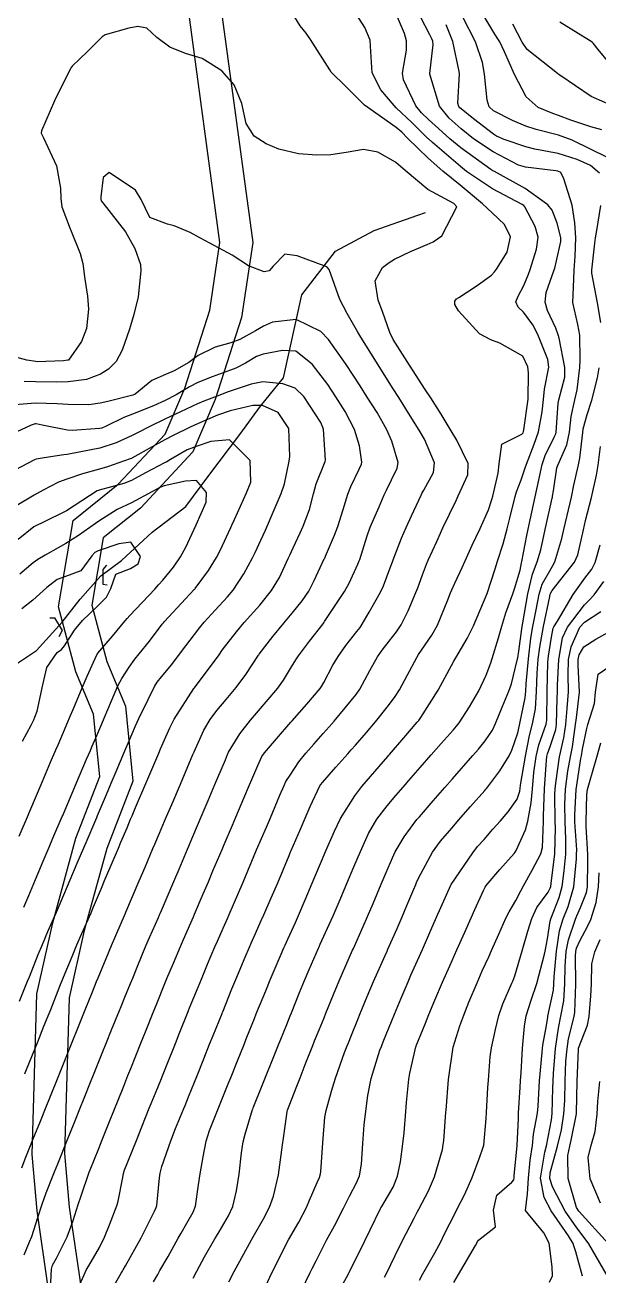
# Model space of a CAD drawing. Header units: metres. Extents: x 318500 to 325275, y 7408834 to 7428799.
# Drawn here: x 322182.4 to 322217.8, y 7422677.8 to 7422754.9 of the extents above; entities that cross this region are included whole.
import ezdxf

# ---------------------------------------------------------------- set-up
doc = ezdxf.new("R2010")
doc.units = ezdxf.units.M
doc.header["$MEASUREMENT"] = 0
for name, color, linetype in [('Curvas de Nivel 1m', 11, 'Continuous'), ('Curvas de Nivel 5m', 15, 'Continuous'), ('Hidrografia', 140, 'Continuous'), ('Pontes_Viadutos_Tubos', 190, 'Continuous'), ('Vias Primárias', 230, 'Continuous'), ('Vias Secundárias', 230, 'Continuous')]:
    doc.layers.add(name, color=color, linetype=linetype)

msp = doc.modelspace()

# ---------------------------------------------------------------- linework, layer by layer
at = {"layer": 'Curvas de Nivel 1m', "flags": 128}
for points, elevation in [([(322187.663, 7422676.823), (322188.327, 7422677.972), (322188.401, 7422678.097), (322188.443, 7422678.168), (322188.593, 7422678.426), (322189.565, 7422680.152), (322189.829, 7422680.676), (322190.375, 7422681.797), (322190.489, 7422682.028), (322190.527, 7422682.138), (322190.686, 7422683.856), (322190.718, 7422684.135), (322190.829, 7422684.548), (322191.388, 7422686.126), (322191.681, 7422686.882), (322192.182, 7422688.114), (322192.263, 7422688.313), (322192.471, 7422688.835), (322192.837, 7422689.754), (322192.98, 7422690.105), (322193.413, 7422691.189), (322193.774, 7422692.097), (322193.985, 7422692.629), (322194.538, 7422693.983), (322194.57, 7422694.06), (322194.582, 7422694.089), (322195.144, 7422695.499), (322195.382, 7422696.078), (322195.966, 7422697.451), (322196.23, 7422698.065), (322196.34, 7422698.318), (322196.603, 7422698.91), (322196.958, 7422699.711), (322197.113, 7422700.053), (322197.572, 7422701.11), (322197.97, 7422702.04), (322198.667, 7422703.715), (322198.761, 7422703.937), (322198.798, 7422704.029), (322199.367, 7422705.346), (322199.656, 7422706.02), (322199.975, 7422706.75), (322200.569, 7422708.012), (322200.627, 7422708.105), (322200.723, 7422708.224), (322201.562, 7422709.173), (322202.283, 7422709.987), (322202.502, 7422710.236), (322202.758, 7422710.525), (322203.436, 7422711.304), (322203.993, 7422711.962), (322204.79, 7422712.966), (322205.212, 7422713.53), (322205.477, 7422713.943), (322205.938, 7422714.813), (322206.533, 7422715.933), (322206.65, 7422716.114), (322206.837, 7422716.374), (322207.472, 7422717.3), (322207.808, 7422717.916), (322208.458, 7422719.488), (322208.62, 7422719.904), (322208.697, 7422720.088), (322208.889, 7422720.518), (322209.328, 7422721.469), (322209.517, 7422721.891), (322209.954, 7422722.856), (322210.437, 7422723.878), (322210.952, 7422725.037), (322211.167, 7422725.659), (322211.218, 7422725.867), (322211.554, 7422727.292), (322211.611, 7422727.864), (322211.784, 7422729.087), (322213.018, 7422729.688), (322213.089, 7422729.779), (322213.114, 7422729.849), (322213.138, 7422729.965), (322213.399, 7422731.845), (322213.423, 7422733.486), (322213.383, 7422733.845), (322213.08, 7422734.505), (322211.664, 7422735.299), (322211.094, 7422735.51), (322210.407, 7422735.887), (322209.114, 7422737.3), (322208.894, 7422737.679), (322208.885, 7422737.904), (322208.991, 7422738.032), (322209.123, 7422738.12), (322210.201, 7422738.823), (322211.144, 7422739.497), (322211.33, 7422739.694), (322211.461, 7422739.875), (322212.113, 7422740.918), (322212.322, 7422741.863), (322211.949, 7422742.63), (322211.195, 7422743.347), (322210.59, 7422743.886), (322209.217, 7422745.039), (322208.139, 7422745.916), (322207.242, 7422746.717), (322205.976, 7422747.949), (322205.615, 7422748.307), (322205.266, 7422748.606), (322203.327, 7422749.98), (322203.281, 7422750.021), (322202.131, 7422751.164), (322201.309, 7422751.962), (322201.267, 7422752.011), (322201.174, 7422752.15), (322200, 7422754.03), (322199.717, 7422754.407), (322199.348, 7422754.869), (322198.633, 7422756.047)], 759), ([(322192.759, 7422677.67), (322192.983, 7422678.103), (322193.467, 7422678.97), (322194.102, 7422680.092), (322194.194, 7422680.25), (322194.357, 7422680.524), (322194.945, 7422681.508), (322195.197, 7422682.078), (322195.427, 7422683.042), (322195.596, 7422684.072), (322195.742, 7422685.389), (322195.847, 7422686.069), (322195.973, 7422686.531), (322196.42, 7422688.061), (322196.43, 7422688.09), (322196.462, 7422688.17), (322197.004, 7422689.53), (322197.215, 7422690.049), (322197.693, 7422691.233), (322198.018, 7422692.037), (322198.161, 7422692.39), (322198.529, 7422693.307), (322198.737, 7422693.828), (322198.817, 7422694.027), (322199.312, 7422695.269), (322199.62, 7422696.02), (322199.904, 7422696.689), (322200.487, 7422698.011), (322200.516, 7422698.086), (322200.594, 7422698.247), (322201.148, 7422699.466), (322201.383, 7422699.999), (322201.754, 7422700.872), (322202.225, 7422701.986), (322202.66, 7422703.011), (322203.072, 7422703.974), (322203.575, 7422705.079), (322204.088, 7422705.959), (322204.713, 7422706.785), (322205.249, 7422707.418), (322205.703, 7422707.94), (322206.179, 7422708.492), (322206.742, 7422709.14), (322207.419, 7422709.92), (322208.041, 7422710.63), (322208.773, 7422711.45), (322208.984, 7422711.69), (322209.147, 7422711.894), (322209.79, 7422712.891), (322210.355, 7422713.877), (322210.82, 7422714.842), (322211.102, 7422715.593), (322211.188, 7422715.866), (322211.576, 7422717.136), (322211.781, 7422717.861), (322212.037, 7422718.69), (322212.459, 7422719.854), (322212.57, 7422720.168), (322212.902, 7422721.313), (322213.002, 7422721.755), (322213.023, 7422721.848), (322213.321, 7422723.457), (322213.397, 7422723.843), (322213.519, 7422724.414), (322213.827, 7422725.837), (322214.036, 7422726.772), (322214.266, 7422727.831), (322214.45, 7422728.376), (322215.015, 7422729.509), (322215.113, 7422729.725), (322215.135, 7422729.819), (322215.256, 7422731.6), (322215.294, 7422731.817), (322215.656, 7422733.219), (322215.673, 7422733.814), (322215.308, 7422735.606), (322215.25, 7422735.818), (322215.104, 7422736.229), (322214.601, 7422737.314), (322214.444, 7422737.83), (322214.521, 7422738.438), (322215.001, 7422739.822), (322215.037, 7422739.937), (322215.159, 7422740.391), (322215.422, 7422741.572), (322215.418, 7422741.818), (322215.189, 7422742.708), (322214.88, 7422743.508), (322214.623, 7422743.829), (322213.215, 7422744.838), (322211.32, 7422745.879), (322211.231, 7422745.931), (322211.1, 7422746.013), (322209.252, 7422747.343), (322208.57, 7422747.91), (322207.881, 7422748.536), (322207.272, 7422749.088), (322206.835, 7422749.496), (322206.484, 7422749.942), (322205.722, 7422751.536), (322205.653, 7422751.955), (322205.909, 7422753.374), (322205.915, 7422753.951), (322205.785, 7422754.394), (322205.354, 7422755.397)], 761), ([(322194.967, 7422677.434), (322195.292, 7422678.076), (322196.35, 7422680.02), (322196.373, 7422680.06), (322197.104, 7422681.314), (322197.46, 7422682.044), (322197.706, 7422682.724), (322198.029, 7422684.036), (322198.269, 7422685.873), (322198.289, 7422686.032), (322198.308, 7422686.156), (322198.447, 7422687.183), (322198.543, 7422687.945), (322198.57, 7422688.029), (322199.116, 7422689.388), (322199.358, 7422690.021), (322199.671, 7422690.845), (322200.131, 7422692.014), (322200.24, 7422692.287), (322200.525, 7422692.981), (322200.825, 7422693.717), (322200.941, 7422694.004), (322201.4, 7422695.155), (322201.752, 7422695.992), (322202.589, 7422697.885), (322202.633, 7422697.979), (322203.236, 7422699.345), (322203.51, 7422699.967), (322203.843, 7422700.751), (322204.353, 7422701.954), (322204.657, 7422702.67), (322205.042, 7422703.57), (322205.214, 7422703.945), (322205.753, 7422704.871), (322206.55, 7422705.931), (322206.619, 7422706.014), (322206.703, 7422706.108), (322207.551, 7422707.084), (322208.268, 7422707.907), (322208.735, 7422708.443), (322209.998, 7422709.881), (322210.352, 7422710.28), (322210.764, 7422710.783), (322211.197, 7422711.443), (322211.39, 7422711.864), (322211.793, 7422712.862), (322212.221, 7422713.856), (322212.372, 7422714.297), (322212.754, 7422715.851), (322212.769, 7422715.913), (322212.837, 7422716.31), (322213.007, 7422717.698), (322213.03, 7422717.847), (322213.072, 7422718.056), (322213.382, 7422719.842), (322213.678, 7422721.059), (322213.966, 7422721.834), (322214.192, 7422722.56), (322214.461, 7422723.827), (322214.888, 7422725.749), (322214.907, 7422725.821), (322214.913, 7422725.868), (322214.966, 7422726.211), (322215.178, 7422727.627), (322215.247, 7422727.817), (322215.793, 7422729.027), (322215.948, 7422729.811), (322216.055, 7422730.785), (322216.272, 7422731.808), (322216.42, 7422732.436), (322216.586, 7422733.805), (322216.605, 7422734.277), (322216.589, 7422735.805), (322216.456, 7422736.457), (322216.161, 7422737.81), (322216.191, 7422738.752), (322216.241, 7422739.809), (322216.309, 7422740.662), (322216.346, 7422741.808), (322216.276, 7422742.722), (322216.112, 7422743.811), (322215.611, 7422745.429), (322215.416, 7422745.818), (322215.231, 7422745.914), (322215.118, 7422745.936), (322213.235, 7422746.151), (322212.814, 7422746.279), (322211.248, 7422747.092), (322210.035, 7422747.892), (322209.266, 7422748.513), (322208.532, 7422749.171), (322207.94, 7422749.92), (322207.351, 7422751.888), (322207.346, 7422751.929), (322207.555, 7422753.708), (322207.527, 7422753.927), (322207.474, 7422754.061), (322207.344, 7422754.318), (322206.798, 7422755.382)], 762), ([(322218.286, 7422746.742), (322217.252, 7422747.266), (322216.115, 7422747.811), (322215.263, 7422748.121), (322213.901, 7422748.475), (322213.268, 7422748.676), (322212.443, 7422749.034), (322211.277, 7422749.625), (322211.003, 7422749.883), (322210.886, 7422750.284), (322210.722, 7422751.886), (322210.595, 7422752.613), (322210.162, 7422753.892), (322209.356, 7422755.451)], 764), ([(322185.603, 7422676.908), (322186.194, 7422678.192), (322186.332, 7422678.425), (322186.979, 7422679.549), (322187.299, 7422680.181), (322187.598, 7422680.941), (322188.076, 7422682.173), (322188.147, 7422682.409), (322188.404, 7422683.756), (322188.47, 7422684.108), (322188.48, 7422684.169), (322188.519, 7422684.276), (322189.263, 7422686.158), (322189.6, 7422686.995), (322190.059, 7422688.146), (322190.175, 7422688.433), (322190.475, 7422689.169), (322190.761, 7422689.861), (322190.87, 7422690.134), (322191.117, 7422690.751), (322191.663, 7422692.123), (322191.907, 7422692.731), (322192.456, 7422694.111), (322192.481, 7422694.171), (322192.543, 7422694.325), (322193.063, 7422695.604), (322193.269, 7422696.103), (322193.649, 7422697.029), (322194.102, 7422698.095), (322194.253, 7422698.436), (322194.607, 7422699.24), (322194.87, 7422699.832), (322194.981, 7422700.085), (322195.247, 7422700.699), (322195.834, 7422702.072), (322196.67, 7422704.06), (322197.277, 7422705.465), (322197.529, 7422706.048), (322198.106, 7422707.432), (322198.361, 7422708.035), (322198.48, 7422708.277), (322198.73, 7422708.676), (322199.28, 7422709.487), (322199.699, 7422710.021), (322200.192, 7422710.582), (322200.768, 7422711.232), (322201.136, 7422711.644), (322201.444, 7422712), (322202.797, 7422713.638), (322203.032, 7422713.977), (322203.653, 7422715.132), (322204.114, 7422715.961), (322204.408, 7422716.385), (322204.845, 7422716.934), (322205.288, 7422717.511), (322205.569, 7422717.943), (322206.007, 7422718.8), (322206.489, 7422719.934), (322206.599, 7422720.219), (322206.896, 7422721.024), (322207.149, 7422721.684), (322207.249, 7422721.925), (322207.768, 7422723.077), (322208.153, 7422723.912), (322208.957, 7422725.605), (322209.1, 7422725.898), (322209.684, 7422727.184), (322209.699, 7422727.889), (322209.012, 7422729.334), (322208.662, 7422729.905), (322208.042, 7422730.927), (322207.397, 7422731.925), (322207.048, 7422732.447), (322206.099, 7422733.94), (322205.094, 7422735.532), (322204.888, 7422735.953), (322204.42, 7422737.267), (322204.159, 7422737.964), (322203.967, 7422739.138), (322204.428, 7422739.967), (322204.838, 7422740.28), (322205.158, 7422740.476), (322206.149, 7422740.962), (322207.172, 7422741.385), (322207.552, 7422741.547), (322208.075, 7422741.917), (322209.008, 7422743.713), (322208.815, 7422743.906), (322207.213, 7422744.774), (322205.824, 7422745.951), (322205.237, 7422746.457), (322204.136, 7422747.082), (322203.249, 7422747.241), (322202.182, 7422747.06), (322201.244, 7422746.917), (322200.374, 7422746.892), (322199.244, 7422746.983), (322198.041, 7422747.255), (322197.253, 7422747.598), (322196.527, 7422748.071), (322196.036, 7422748.847), (322195.763, 7422750.083), (322195.297, 7422751.224), (322194.526, 7422752.098), (322193.321, 7422752.859), (322192.283, 7422753.169), (322191.331, 7422753.547), (322190.532, 7422754.152), (322189.912, 7422754.728), (322189.347, 7422754.826), (322188.799, 7422754.722), (322187.341, 7422754.318), (322187.154, 7422754.193), (322186.25, 7422753.282), (322185.312, 7422752.386), (322185.238, 7422752.294), (322185.203, 7422752.222), (322184.566, 7422750.956), (322184.206, 7422750.236), (322183.408, 7422748.395), (322183.398, 7422748.248), (322183.544, 7422747.957), (322184.342, 7422746.233), (322184.588, 7422744.851), (322184.616, 7422744.229), (322184.676, 7422743.709), (322185.181, 7422742.354), (322185.223, 7422742.262), (322185.243, 7422742.219), (322185.788, 7422740.839), (322185.958, 7422740.208), (322186.087, 7422739.254), (322186.249, 7422738.203), (322186.305, 7422737.396), (322186.183, 7422736.204), (322185.889, 7422735.407), (322185.071, 7422734.261), (322185.041, 7422734.249), (322184.763, 7422734.225), (322183.155, 7422734.162), (322183.069, 7422734.166), (322182.503, 7422734.256), (322181.076, 7422734.655)], 758), ([(322217.802, 7422745.791), (322217.237, 7422746.261), (322216.429, 7422746.621), (322215.248, 7422746.995), (322213.818, 7422747.275), (322213.253, 7422747.403), (322211.934, 7422747.87), (322211.457, 7422748.072), (322211.263, 7422748.189), (322210.03, 7422749.135), (322209.278, 7422749.746), (322209.194, 7422749.816), (322209.129, 7422749.902), (322209.077, 7422750.109), (322209.168, 7422751.902), (322209.16, 7422752.054), (322208.768, 7422753.909), (322208.356, 7422754.921)], 763), ([(322218.962, 7422749.775), (322217.291, 7422750.505), (322215.351, 7422751.82), (322215.31, 7422751.849), (322215.212, 7422751.921), (322213.333, 7422753.403), (322213.028, 7422753.855), (322212.451, 7422754.964)], 766), ([(322219.08, 7422751.773), (322217.714, 7422753.415), (322217.4, 7422753.799), (322217.373, 7422753.832), (322217.341, 7422753.862), (322217.175, 7422753.969), (322215.353, 7422755.089)], 767), ([(322183.943, 7422676.586), (322184.03, 7422678.223), (322184.097, 7422678.457), (322184.337, 7422678.9), (322185.005, 7422680.21), (322185.361, 7422681.21), (322185.669, 7422682.201), (322185.852, 7422682.734), (322186.352, 7422684.191), (322186.412, 7422684.348), (322186.943, 7422685.666), (322187.144, 7422686.183), (322187.516, 7422687.107), (322187.949, 7422688.175), (322188.096, 7422688.543), (322188.48, 7422689.502), (322188.672, 7422689.982), (322188.745, 7422690.166), (322188.912, 7422690.581), (322189.541, 7422692.155), (322189.821, 7422692.85), (322190.346, 7422694.143), (322190.405, 7422694.279), (322190.548, 7422694.643), (322190.977, 7422695.721), (322191.146, 7422696.131), (322191.541, 7422697.087), (322191.975, 7422698.119), (322192.163, 7422698.55), (322192.612, 7422699.561), (322192.78, 7422699.946), (322192.853, 7422700.108), (322193.383, 7422701.352), (322193.701, 7422702.099), (322193.982, 7422702.765), (322194.542, 7422704.091), (322194.58, 7422704.183), (322194.675, 7422704.398), (322195.188, 7422705.587), (322195.399, 7422706.08), (322195.889, 7422707.249), (322196.233, 7422708.067), (322196.377, 7422708.414), (322196.738, 7422709.271), (322196.989, 7422709.814), (322197.147, 7422710.054), (322197.888, 7422710.918), (322198.779, 7422711.941), (322198.821, 7422711.988), (322198.856, 7422712.029), (322199.756, 7422713.055), (322200.577, 7422714.012), (322200.671, 7422714.143), (322200.806, 7422714.393), (322201.371, 7422715.453), (322201.687, 7422715.997), (322202.166, 7422716.665), (322202.853, 7422717.535), (322203.05, 7422717.784), (322203.184, 7422717.975), (322203.61, 7422718.711), (322204.31, 7422719.959), (322204.493, 7422720.349), (322204.903, 7422721.454), (322205.034, 7422721.823), (322205.085, 7422721.948), (322205.6, 7422723.273), (322205.884, 7422723.941), (322206.215, 7422724.67), (322206.8, 7422725.932), (322206.855, 7422726.038), (322206.965, 7422726.234), (322207.567, 7422727.336), (322207.635, 7422727.92), (322207.012, 7422729.38), (322206.69, 7422729.933), (322206.142, 7422730.826), (322205.431, 7422731.946), (322205.049, 7422732.55), (322204.163, 7422733.964), (322203.095, 7422735.665), (322202.908, 7422735.983), (322202.244, 7422737.126), (322201.807, 7422738), (322201.148, 7422739.844), (322200.999, 7422740.012), (322199.16, 7422740.69), (322198.401, 7422740.801), (322197.686, 7422740.052), (322197.441, 7422739.76), (322197.145, 7422739.694), (322196.173, 7422740.075), (322195.159, 7422740.72), (322193.798, 7422741.476), (322193.175, 7422741.797), (322192.583, 7422742.119), (322191.596, 7422742.545), (322191.185, 7422742.635), (322190.091, 7422743.059), (322189.565, 7422744.165), (322189.208, 7422744.735), (322187.59, 7422745.821), (322187.22, 7422745.527), (322187.064, 7422744.33), (322187.065, 7422744.192), (322187.097, 7422744.09), (322187.198, 7422743.957), (322188.584, 7422742.176), (322189.164, 7422741.135), (322189.507, 7422740.165), (322189.543, 7422739.765), (322189.381, 7422738.166), (322189.109, 7422737.068), (322188.903, 7422736.371), (322188.843, 7422736.173), (322188.382, 7422734.875), (322188.024, 7422734.18), (322187.548, 7422733.7), (322187.058, 7422733.398), (322186.189, 7422733.066), (322185.05, 7422732.92), (322184.37, 7422732.91), (322183.05, 7422732.927), (322182.357, 7422732.95)], 757), ([(322217.89, 7422736.571), (322217.668, 7422737.792), (322217.325, 7422739.62), (322217.32, 7422739.797), (322217.502, 7422741.468), (322217.553, 7422741.794), (322217.638, 7422742.246), (322217.883, 7422743.79)], 763), ([(322182.339, 7422679.101), (322182.677, 7422679.907), (322182.811, 7422680.235), (322183.198, 7422681.402), (322183.451, 7422682.229), (322183.701, 7422682.92), (322184.219, 7422684.223), (322184.415, 7422684.703), (322185.023, 7422686.211), (322185.43, 7422687.22), (322185.824, 7422688.2), (322186.007, 7422688.657), (322186.485, 7422689.858), (322186.582, 7422690.096), (322186.617, 7422690.189), (322187.159, 7422691.528), (322187.424, 7422692.181), (322187.736, 7422692.963), (322188.221, 7422694.173), (322188.314, 7422694.401), (322188.552, 7422694.984), (322188.899, 7422695.831), (322189.035, 7422696.163), (322189.348, 7422696.929), (322189.854, 7422698.151), (322190.077, 7422698.669), (322190.616, 7422699.891), (322190.695, 7422700.063), (322190.725, 7422700.138), (322190.805, 7422700.32), (322191.567, 7422702.126), (322191.89, 7422702.883), (322192.415, 7422704.114), (322192.49, 7422704.295), (322192.679, 7422704.74), (322193.09, 7422705.71), (322193.26, 7422706.104), (322193.692, 7422707.118), (322194.106, 7422708.096), (322194.286, 7422708.535), (322194.743, 7422709.618), (322194.883, 7422709.953), (322194.948, 7422710.087), (322195.631, 7422711.213), (322196.292, 7422712.067), (322196.786, 7422712.637), (322197.972, 7422714.042), (322198.32, 7422714.524), (322198.82, 7422715.343), (322199.079, 7422715.775), (322199.243, 7422716.026), (322199.926, 7422716.937), (322200.767, 7422718.011), (322200.806, 7422718.065), (322200.861, 7422718.138), (322202.087, 7422719.992), (322202.369, 7422720.507), (322202.906, 7422721.682), (322202.998, 7422721.89), (322203.029, 7422721.978), (322203.475, 7422723.428), (322203.675, 7422723.969), (322204.216, 7422725.224), (322204.534, 7422725.956), (322204.668, 7422726.251), (322204.974, 7422726.877), (322205.335, 7422727.596), (322205.395, 7422727.946), (322205.01, 7422729.261), (322204.699, 7422729.955), (322204.09, 7422731.023), (322203.488, 7422731.973), (322203.05, 7422732.668), (322202.187, 7422733.993), (322201.093, 7422735.536), (322200.634, 7422736.015), (322199.107, 7422736.755), (322197.657, 7422736.603), (322197.103, 7422736.351), (322196.593, 7422736.068), (322195.639, 7422735.535), (322195.089, 7422735.328), (322194.125, 7422735.059), (322193.077, 7422734.543), (322192.828, 7422734.359), (322192.503, 7422734.118), (322191.592, 7422733.602), (322191.059, 7422733.376), (322190.208, 7422732.997), (322189.193, 7422732.168), (322189.039, 7422732.099), (322187.502, 7422731.719), (322187.034, 7422731.6), (322186.335, 7422731.502), (322185.033, 7422731.525), (322184.377, 7422731.573), (322183.034, 7422731.603), (322181.794, 7422731.501)], 756), ([(322197.21, 7422677.153), (322197.635, 7422678.04), (322198.344, 7422679.458), (322198.536, 7422679.841), (322198.639, 7422680.027), (322199.269, 7422681.119), (322199.738, 7422682.016), (322199.935, 7422682.466), (322200.403, 7422683.562), (322200.542, 7422683.874), (322200.589, 7422684.007), (322200.624, 7422684.218), (322200.752, 7422686.005), (322200.871, 7422687.587), (322200.947, 7422688.003), (322201.283, 7422689.193), (322201.523, 7422689.994), (322202.088, 7422691.569), (322202.255, 7422691.984), (322202.328, 7422692.168), (322202.52, 7422692.648), (322202.902, 7422693.607), (322203.051, 7422693.972), (322203.488, 7422695.034), (322203.881, 7422695.96), (322204.586, 7422697.557), (322204.708, 7422697.83), (322204.761, 7422697.948), (322205.325, 7422699.227), (322205.638, 7422699.94), (322205.933, 7422700.634), (322206.48, 7422701.932), (322206.531, 7422702.052), (322206.654, 7422702.322), (322207.51, 7422703.917), (322207.993, 7422704.598), (322208.693, 7422705.412), (322208.918, 7422705.675), (322209.112, 7422705.894), (322209.856, 7422706.74), (322210.728, 7422707.72), (322210.799, 7422707.8), (322210.856, 7422707.869), (322211.663, 7422708.938), (322212.224, 7422709.855), (322212.398, 7422710.211), (322212.771, 7422711.275), (322212.873, 7422711.754), (322212.896, 7422711.848), (322213.218, 7422713.43), (322213.251, 7422713.843), (322213.275, 7422714.303), (322213.414, 7422715.841), (322213.563, 7422717.125), (322213.684, 7422717.838), (322213.894, 7422718.858), (322214.075, 7422719.832), (322214.262, 7422720.456), (322214.906, 7422721.557), (322215.051, 7422721.818), (322215.476, 7422723.267), (322215.603, 7422723.81), (322215.816, 7422724.679), (322216.073, 7422725.809), (322216.221, 7422726.557), (322216.501, 7422727.805), (322216.59, 7422728.211), (322216.765, 7422729.803), (322216.798, 7422730.026), (322217.031, 7422730.902), (322217.322, 7422731.796), (322217.685, 7422733.167), (322217.783, 7422733.789)], 763), ([(322182.382, 7422690.251), (322182.413, 7422690.328), (322182.493, 7422690.528), (322183.18, 7422692.24), (322183.565, 7422693.194), (322183.98, 7422694.228), (322184.554, 7422695.667), (322184.775, 7422696.217), (322185.296, 7422697.493), (322185.597, 7422698.205), (322185.899, 7422698.903), (322186.466, 7422700.192), (322186.624, 7422700.558), (322187.105, 7422701.716), (322187.303, 7422702.183), (322187.707, 7422703.127), (322188.157, 7422704.175), (322188.312, 7422704.537), (322188.689, 7422705.432), (322188.909, 7422705.954), (322188.999, 7422706.166), (322189.215, 7422706.672), (322189.844, 7422708.153), (322190.645, 7422710.038), (322190.687, 7422710.141), (322190.706, 7422710.185), (322190.752, 7422710.291), (322191.314, 7422711.59), (322191.593, 7422712.128), (322192.799, 7422714.01), (322192.843, 7422714.066), (322192.874, 7422714.109), (322193.715, 7422715.202), (322194.353, 7422716.095), (322194.556, 7422716.371), (322194.84, 7422716.748), (322195.427, 7422717.506), (322195.897, 7422718.074), (322196.871, 7422719.159), (322197.588, 7422720.049), (322198.071, 7422720.863), (322198.622, 7422722.034), (322198.714, 7422722.232), (322198.92, 7422722.681), (322199.35, 7422723.61), (322199.537, 7422724.024), (322199.922, 7422725.049), (322200.172, 7422726.018), (322200.343, 7422726.642), (322200.887, 7422728.011), (322200.905, 7422728.097), (322200.785, 7422730.012), (322200.628, 7422730.41), (322199.572, 7422732.025), (322199.048, 7422732.538), (322198.294, 7422732.798), (322197.053, 7422732.912), (322196.344, 7422732.777), (322195.044, 7422732.343), (322194.855, 7422732.28), (322194.397, 7422732.096), (322193.423, 7422731.72), (322193.034, 7422731.557), (322191.976, 7422731.072), (322191.025, 7422730.627), (322190.045, 7422730.155), (322189.375, 7422729.805), (322189.012, 7422729.609), (322188.026, 7422729.158), (322187, 7422728.836), (322186.472, 7422728.723), (322184.993, 7422728.445), (322184.8, 7422728.415), (322183.583, 7422728.241), (322183.084, 7422728.153), (322182.988, 7422728.122), (322181.771, 7422727.469)], 754), ([(322182.059, 7422694.741), (322182.557, 7422695.975), (322182.666, 7422696.248), (322183.208, 7422697.613), (322183.47, 7422698.237), (322183.81, 7422699.024), (322184.339, 7422700.224), (322184.627, 7422700.906), (322185.175, 7422702.212), (322185.612, 7422703.25), (322186.024, 7422704.2), (322186.219, 7422704.655), (322186.694, 7422705.77), (322186.819, 7422706.068), (322186.87, 7422706.188), (322187.412, 7422707.484), (322187.71, 7422708.18), (322188.017, 7422708.891), (322188.56, 7422710.172), (322188.617, 7422710.307), (322188.757, 7422710.641), (322189.214, 7422711.723), (322189.413, 7422712.161), (322189.98, 7422713.34), (322190.384, 7422714.146), (322190.545, 7422714.403), (322190.809, 7422714.733), (322191.447, 7422715.504), (322191.927, 7422716.124), (322192.318, 7422716.638), (322192.849, 7422717.345), (322193.179, 7422717.783), (322193.44, 7422718.104), (322194.117, 7422718.848), (322194.876, 7422719.661), (322195.234, 7422720.085), (322195.892, 7422721.078), (322196.422, 7422722.067), (322196.58, 7422722.4), (322196.926, 7422723.159), (322197.213, 7422723.779), (322197.333, 7422724.054), (322197.635, 7422724.738), (322198.192, 7422726.042), (322198.383, 7422726.625), (322198.669, 7422728.035), (322198.711, 7422728.317), (322198.656, 7422730.035), (322198.008, 7422731.024), (322197.034, 7422731.471), (322196.435, 7422731.47), (322195.031, 7422731.141), (322194.258, 7422730.868), (322193.022, 7422730.323), (322192.572, 7422730.117), (322191.529, 7422729.615), (322191.008, 7422729.341), (322190.24, 7422728.913), (322188.991, 7422728.214), (322188.962, 7422728.199), (322188.882, 7422728.171), (322187.492, 7422727.675), (322186.98, 7422727.531), (322185.939, 7422727.242), (322184.97, 7422726.918), (322184.469, 7422726.726), (322183.516, 7422726.242), (322182.957, 7422725.927), (322181.904, 7422725.307)], 753), ([(322182.334, 7422700.542), (322182.63, 7422701.247), (322183.046, 7422702.244), (322183.52, 7422703.374), (322183.885, 7422704.232), (322184.122, 7422704.785), (322184.698, 7422706.117), (322184.729, 7422706.19), (322184.742, 7422706.219), (322184.77, 7422706.288), (322185.578, 7422708.207), (322186.197, 7422709.653), (322186.432, 7422710.195), (322186.526, 7422710.421), (322186.762, 7422710.979), (322187.123, 7422711.839), (322187.268, 7422712.185), (322187.723, 7422713.249), (322188.121, 7422714.177), (322188.355, 7422714.626), (322188.817, 7422715.328), (322189.172, 7422715.818), (322189.436, 7422716.161), (322190.06, 7422716.934), (322190.858, 7422717.974), (322190.929, 7422718.068), (322190.987, 7422718.138), (322192.294, 7422719.539), (322192.827, 7422720.111), (322192.854, 7422720.137), (322192.881, 7422720.177), (322193.707, 7422721.293), (322194.205, 7422722.097), (322194.443, 7422722.568), (322194.933, 7422723.637), (322195.075, 7422723.951), (322195.14, 7422724.087), (322195.298, 7422724.439), (322196.039, 7422726.074), (322196.312, 7422726.728), (322196.283, 7422728.071), (322195.009, 7422729.355), (322193.856, 7422729.253), (322193.003, 7422728.964), (322192.39, 7422728.728), (322191.359, 7422728.134), (322191.13, 7422727.996), (322190.987, 7422727.92), (322189.832, 7422727.302), (322188.97, 7422726.843), (322188.488, 7422726.654), (322186.961, 7422726.241), (322186.922, 7422726.229), (322186.849, 7422726.192), (322184.947, 7422724.969), (322183.503, 7422724.242), (322183.112, 7422724.073), (322182.936, 7422723.973), (322181.983, 7422723.201)], 752), ([(322199.434, 7422676.898), (322199.979, 7422678.014), (322200.097, 7422678.248), (322200.337, 7422678.737), (322200.982, 7422680.001), (322201.461, 7422680.897), (322202.028, 7422681.985), (322202.146, 7422682.221), (322202.391, 7422682.708), (322202.832, 7422683.545), (322203.005, 7422683.971), (322203.129, 7422684.681), (322203.223, 7422685.968), (322203.306, 7422687.108), (322203.399, 7422687.966), (322203.52, 7422688.918), (322203.723, 7422689.962), (322204.27, 7422691.716), (322204.361, 7422691.952), (322204.405, 7422692.058), (322204.516, 7422692.335), (322204.99, 7422693.489), (322205.173, 7422693.944), (322205.573, 7422694.922), (322205.999, 7422695.936), (322206.174, 7422696.334), (322206.583, 7422697.248), (322206.885, 7422697.926), (322207.414, 7422699.111), (322207.763, 7422699.913), (322208.026, 7422700.512), (322208.63, 7422701.9), (322208.65, 7422701.935), (322209.987, 7422703.88), (322210.286, 7422704.265), (322210.683, 7422704.715), (322211.223, 7422705.333), (322211.689, 7422705.86), (322212.161, 7422706.402), (322212.72, 7422707.198), (322212.895, 7422707.68), (322212.919, 7422707.847), (322212.936, 7422708.051), (322213.229, 7422709.843), (322213.483, 7422711.126), (322213.677, 7422711.837), (322213.857, 7422712.771), (322213.909, 7422713.834), (322213.952, 7422714.963), (322214.021, 7422715.832), (322214.114, 7422716.558), (322214.34, 7422717.828), (322214.743, 7422719.686), (322214.768, 7422719.822), (322214.795, 7422719.908), (322214.883, 7422720.053), (322216.255, 7422721.8), (322216.467, 7422722.246), (322216.806, 7422723.792), (322216.946, 7422724.366), (322217.309, 7422725.795), (322217.613, 7422727.158), (322217.723, 7422727.789), (322217.859, 7422728.936)], 764), ([(322182.034, 7422704.903), (322182.615, 7422706.251), (322182.639, 7422706.313), (322182.702, 7422706.46), (322183.447, 7422708.239), (322183.971, 7422709.464), (322184.303, 7422710.227), (322184.436, 7422710.544), (322184.767, 7422711.326), (322185.034, 7422711.958), (322185.14, 7422712.215), (322185.404, 7422712.829), (322185.989, 7422714.202), (322186.237, 7422714.77), (322186.829, 7422716.09), (322186.861, 7422716.158), (322186.884, 7422716.189), (322187.785, 7422717.242), (322188.55, 7422718.173), (322188.694, 7422718.34), (322188.864, 7422718.521), (322190.392, 7422720.147), (322190.625, 7422720.403), (322190.888, 7422720.704), (322191.542, 7422721.488), (322191.983, 7422722.124), (322192.304, 7422722.735), (322192.94, 7422724.11), (322193.557, 7422725.501), (322193.59, 7422726.104), (322192.971, 7422726.845), (322192.293, 7422726.798), (322190.965, 7422726.501), (322190.7, 7422726.408), (322190.25, 7422726.151), (322188.953, 7422725.466), (322188.086, 7422725.042), (322186.941, 7422724.324), (322186.751, 7422724.193), (322185.685, 7422723.453), (322184.921, 7422722.958), (322184.448, 7422722.696), (322183.632, 7422722.239), (322183.187, 7422721.965), (322182.903, 7422721.759), (322182.089, 7422721.061)], 751), ([(322204.548, 7422677.726), (322204.664, 7422677.947), (322205.214, 7422679.069), (322205.648, 7422679.937), (322205.885, 7422680.406), (322206.371, 7422681.358), (322206.566, 7422681.739), (322206.666, 7422681.926), (322207.266, 7422683.048), (322207.634, 7422683.912), (322208.117, 7422685.595), (322208.176, 7422685.904), (322208.2, 7422686.137), (322208.334, 7422687.902), (322208.346, 7422688.017), (322208.49, 7422689.9), (322208.786, 7422691.896), (322209.196, 7422693.224), (322209.442, 7422693.886), (322209.748, 7422694.686), (322210.258, 7422695.875), (322210.577, 7422696.602), (322210.973, 7422697.479), (322211.142, 7422697.864), (322211.589, 7422698.876), (322212.025, 7422699.856), (322212.23, 7422700.25), (322212.637, 7422700.952), (322212.954, 7422701.536), (322213.125, 7422701.843), (322213.649, 7422702.824), (322214.177, 7422703.827), (322214.28, 7422704.222), (322214.347, 7422705.825), (322214.358, 7422706.172), (322214.415, 7422707.825), (322214.53, 7422709.605), (322214.556, 7422709.823), (322214.596, 7422709.978), (322214.759, 7422710.444), (322215.11, 7422711.48), (322215.157, 7422711.814), (322215.2, 7422713.418), (322215.214, 7422713.814), (322215.219, 7422714.219), (322215.292, 7422715.813), (322215.521, 7422717.138), (322215.817, 7422717.806), (322216.881, 7422719.18), (322217.189, 7422719.484), (322217.471, 7422719.784), (322218.059, 7422720.617)], 766), ([(322206.707, 7422677.542), (322206.918, 7422677.921), (322207.649, 7422679.216), (322208.015, 7422679.905), (322208.131, 7422680.126), (322208.36, 7422680.592), (322208.793, 7422681.474), (322209.004, 7422681.891), (322209.471, 7422682.806), (322209.956, 7422683.877), (322210.423, 7422685.137), (322210.619, 7422685.677), (322210.673, 7422685.868), (322210.82, 7422687.501), (322210.836, 7422687.866), (322210.926, 7422689.423), (322210.96, 7422689.865), (322211.062, 7422691.307), (322211.143, 7422691.864), (322211.392, 7422692.997), (322211.591, 7422693.859), (322211.834, 7422694.574), (322212.398, 7422695.852), (322212.452, 7422695.971), (322212.575, 7422696.308), (322213.041, 7422697.843), (322213.389, 7422699.058), (322213.622, 7422699.835), (322213.946, 7422700.515), (322214.645, 7422701.464), (322214.764, 7422701.702), (322214.799, 7422701.818), (322214.825, 7422701.991), (322215.037, 7422703.814), (322215.082, 7422705.426), (322215.072, 7422705.814), (322215.043, 7422707.497), (322215.06, 7422707.815), (322215.099, 7422708.18), (322215.344, 7422709.811), (322215.608, 7422710.967), (322215.733, 7422711.806), (322215.814, 7422712.785), (322215.893, 7422713.804), (322215.872, 7422714.856), (322215.89, 7422715.804), (322216.053, 7422716.591), (322216.58, 7422717.794), (322216.865, 7422718.106), (322217.888, 7422718.767)], 767), ([(322208.82, 7422677.395), (322209.12, 7422677.888), (322210.151, 7422679.676), (322210.26, 7422679.871), (322210.29, 7422679.932), (322210.352, 7422679.995), (322211.394, 7422680.83), (322211.277, 7422681.861), (322211.47, 7422682.783), (322212.406, 7422683.589), (322212.527, 7422683.73), (322212.534, 7422683.848), (322212.54, 7422683.977), (322212.735, 7422685.845), (322212.798, 7422687.502), (322212.814, 7422687.845), (322212.908, 7422689.419), (322212.93, 7422689.843), (322212.965, 7422690.313), (322213.054, 7422691.842), (322213.168, 7422693.203), (322213.288, 7422693.839), (322213.589, 7422694.8), (322213.931, 7422695.83), (322214.401, 7422697.636), (322214.448, 7422697.822), (322214.48, 7422697.933), (322214.601, 7422698.572), (322214.763, 7422699.673), (322214.801, 7422699.817), (322215.315, 7422701.135), (322215.502, 7422701.807), (322215.627, 7422702.773), (322215.716, 7422703.804), (322215.732, 7422704.757), (322215.687, 7422705.805), (322215.661, 7422706.861), (322215.712, 7422707.805), (322215.858, 7422708.92), (322216.009, 7422709.801), (322216.132, 7422710.427), (322216.329, 7422711.797), (322216.384, 7422712.198), (322216.566, 7422713.794), (322216.487, 7422715.455), (322216.483, 7422715.795), (322216.547, 7422716.082), (322216.842, 7422716.574), (322217.572, 7422717.06), (322218.86, 7422717.77)], 768), ([(322214.728, 7422677.41), (322214.9, 7422677.811), (322214.886, 7422678.362), (322214.701, 7422679.815), (322214.36, 7422680.466), (322213.237, 7422681.837), (322213.365, 7422682.865), (322213.43, 7422683.835), (322213.522, 7422684.935), (322213.661, 7422685.832), (322213.736, 7422686.535), (322213.971, 7422687.827), (322214.021, 7422688.272), (322214.094, 7422689.826), (322214.268, 7422691.584), (322214.289, 7422691.823), (322214.313, 7422692.023), (322214.531, 7422693.236), (322214.607, 7422693.751), (322214.618, 7422693.819), (322214.957, 7422695.422), (322214.993, 7422695.814), (322215.009, 7422696.248), (322215.143, 7422697.812), (322215.342, 7422699.076), (322215.562, 7422699.806), (322215.865, 7422700.568), (322216.208, 7422701.797), (322216.378, 7422703.505), (322216.391, 7422703.794), (322216.397, 7422704.072), (322216.286, 7422705.796), (322216.275, 7422706.228), (322216.365, 7422707.795), (322216.658, 7422709.7), (322216.677, 7422709.791), (322216.687, 7422709.855), (322216.757, 7422710.285), (322217.014, 7422711.55), (322217.078, 7422711.787), (322217.484, 7422713.099), (322217.545, 7422713.783), (322217.712, 7422714.891), (322218.829, 7422715.66)], 769), ([(322218.277, 7422677.824), (322217.148, 7422679.782), (322216.366, 7422680.826), (322215.681, 7422681.8), (322214.912, 7422683.302), (322214.742, 7422683.815), (322214.765, 7422684.166), (322215.22, 7422685.808), (322215.45, 7422686.8), (322215.604, 7422687.803), (322215.656, 7422688.619), (322215.676, 7422689.802), (322215.732, 7422691.031), (322215.797, 7422691.801), (322215.894, 7422692.425), (322216.228, 7422693.795), (322216.271, 7422694.067), (322216.336, 7422695.794), (322216.328, 7422697.534), (322216.337, 7422697.794), (322216.383, 7422698.003), (322216.601, 7422698.506), (322217.066, 7422699.333), (322217.26, 7422699.784), (322217.596, 7422700.82), (322217.744, 7422701.779), (322217.783, 7422702.655)], 771), ([(322218.35, 7422679.77), (322216.521, 7422681.789), (322216.384, 7422682.028), (322215.868, 7422683.798), (322215.847, 7422685.221), (322215.966, 7422685.797), (322216.058, 7422686.173), (322216.38, 7422687.791), (322216.389, 7422687.864), (322216.417, 7422689.791), (322216.497, 7422691.777), (322216.511, 7422691.839), (322217.055, 7422693.262), (322217.157, 7422693.784), (322217.267, 7422695.075), (322217.301, 7422695.783), (322217.329, 7422697.036), (322217.515, 7422697.781), (322217.837, 7422698.542)], 772), ([(322217.868, 7422682.295), (322217.214, 7422683.782), (322217.101, 7422685.106), (322217.255, 7422685.782), (322217.522, 7422686.701), (322217.652, 7422687.778), (322217.69, 7422688.56), (322217.82, 7422689.777)], 773)]:
    msp.add_lwpolyline(points, dxfattribs=dict(at, elevation=elevation))
at = {"layer": 'Curvas de Nivel 5m', "flags": 128}
for points, elevation in [([(322190.319, 7422677.427), (322190.579, 7422677.883), (322190.717, 7422678.134), (322191.212, 7422679), (322191.839, 7422680.118), (322192.024, 7422680.446), (322192.364, 7422681.047), (322192.757, 7422681.723), (322192.904, 7422682.105), (322193.095, 7422683.407), (322193.197, 7422684.102), (322193.383, 7422685.137), (322193.561, 7422686.099), (322193.765, 7422686.772), (322194.292, 7422688.092), (322194.34, 7422688.213), (322194.466, 7422688.519), (322194.925, 7422689.642), (322195.103, 7422690.081), (322195.496, 7422691.071), (322195.894, 7422692.069), (322196.071, 7422692.512), (322196.534, 7422693.667), (322196.646, 7422693.951), (322196.691, 7422694.058), (322197.23, 7422695.38), (322197.505, 7422696.046), (322198.188, 7422697.638), (322198.357, 7422698.033), (322198.43, 7422698.195), (322198.598, 7422698.567), (322199.059, 7422699.58), (322199.254, 7422700.024), (322199.666, 7422700.989), (322200.095, 7422702.016), (322200.26, 7422702.408), (322200.664, 7422703.376), (322200.929, 7422704.006), (322201.46, 7422705.227), (322201.838, 7422705.993), (322202.714, 7422707.396), (322203.149, 7422707.974), (322204.749, 7422709.824), (322204.805, 7422709.894), (322204.857, 7422709.949), (322205.737, 7422710.969), (322206.567, 7422711.932), (322206.661, 7422712.051), (322206.783, 7422712.228), (322207.852, 7422713.914), (322208.828, 7422715.698), (322208.94, 7422715.898), (322209.639, 7422717.098), (322210.028, 7422717.882), (322210.88, 7422719.87), (322211.369, 7422721.4), (322211.52, 7422721.864), (322211.854, 7422722.933), (322212.11, 7422723.858), (322212.284, 7422724.519), (322212.597, 7422725.854), (322212.682, 7422726.135), (322212.975, 7422726.878), (322213.217, 7422727.616), (322213.291, 7422727.845), (322213.778, 7422729.069), (322214.042, 7422729.835), (322214.267, 7422731.066), (322214.344, 7422731.83), (322214.416, 7422732.463), (322214.667, 7422733.826), (322214.606, 7422734.298), (322213.99, 7422735.837), (322213.7, 7422736.435), (322213.114, 7422737.218), (322212.782, 7422737.521), (322212.639, 7422737.857), (322212.779, 7422738.202), (322213.135, 7422738.854), (322213.423, 7422739.569), (322213.519, 7422739.844), (322213.914, 7422741.093), (322214.012, 7422741.838), (322213.841, 7422742.494), (322213.199, 7422743.702), (322213.137, 7422743.788), (322213.043, 7422743.852), (322211.214, 7422744.822), (322209.601, 7422745.896), (322209.234, 7422746.193), (322207.505, 7422747.678), (322207.259, 7422747.895), (322207.22, 7422747.931), (322206.227, 7422748.903), (322205.279, 7422749.816), (322205.138, 7422749.961), (322204.333, 7422750.931), (322203.792, 7422751.975), (322203.688, 7422753.623), (322203.674, 7422753.977), (322203.348, 7422754.764), (322202.871, 7422755.503)], 760), ([(322217.934, 7422748.458), (322217.268, 7422748.641), (322216.027, 7422749.058), (322215.275, 7422749.345), (322214.919, 7422749.468), (322214.015, 7422749.839), (322213.29, 7422750.499), (322212.553, 7422751.861), (322211.941, 7422753.261), (322211.65, 7422753.875), (322211.537, 7422754.073), (322211.345, 7422754.361), (322210.43, 7422755.889)], 765), ([(322182.197, 7422684.467), (322182.418, 7422685.024), (322182.903, 7422686.243), (322183.345, 7422687.338), (322183.702, 7422688.231), (322183.92, 7422688.776), (322184.489, 7422690.158), (322184.505, 7422690.205), (322184.524, 7422690.253), (322185.301, 7422692.208), (322185.651, 7422693.075), (322186.098, 7422694.197), (322186.551, 7422695.323), (322186.801, 7422695.944), (322186.902, 7422696.187), (322187.39, 7422697.374), (322187.725, 7422698.179), (322187.988, 7422698.787), (322188.6, 7422700.17), (322188.62, 7422700.219), (322189.433, 7422702.158), (322189.796, 7422703.009), (322190.285, 7422704.146), (322190.401, 7422704.417), (322190.684, 7422705.088), (322190.999, 7422705.831), (322191.126, 7422706.134), (322191.439, 7422706.861), (322191.972, 7422708.121), (322192.748, 7422709.955), (322192.794, 7422710.065), (322192.813, 7422710.109), (322193.428, 7422711.445), (322193.811, 7422712.1), (322194.225, 7422712.656), (322194.792, 7422713.332), (322195.413, 7422714.081), (322196.003, 7422714.881), (322196.781, 7422716.061), (322196.803, 7422716.088), (322196.831, 7422716.127), (322197.68, 7422717.215), (322198.339, 7422718.038), (322198.866, 7422718.669), (322199.48, 7422719.418), (322199.889, 7422720.02), (322200.227, 7422720.68), (322200.84, 7422722.011), (322200.864, 7422722.058), (322200.912, 7422722.167), (322201.471, 7422723.463), (322201.668, 7422723.999), (322201.998, 7422725.042), (322202.295, 7422725.99), (322202.482, 7422726.473), (322202.983, 7422727.532), (322203.129, 7422727.837), (322203.155, 7422727.978), (322203.005, 7422728.979), (322202.7, 7422729.985), (322202.124, 7422731.087), (322201.548, 7422732.002), (322201.051, 7422732.749), (322200.093, 7422734.02), (322199.082, 7422734.818), (322198.27, 7422734.854), (322197.078, 7422734.626), (322196.667, 7422734.475), (322195.977, 7422734.076), (322195.383, 7422733.767), (322195.063, 7422733.639), (322193.925, 7422733.233), (322193.052, 7422732.878), (322192.544, 7422732.621), (322191.721, 7422732.13), (322191.036, 7422731.767), (322190.324, 7422731.442), (322189.028, 7422730.923), (322188.485, 7422730.716), (322187.393, 7422730.186), (322187.141, 7422730.066), (322187.018, 7422730.035), (322185.307, 7422729.925), (322185.016, 7422729.935), (322183.451, 7422730.244), (322183.093, 7422730.322), (322183.021, 7422730.326), (322182.953, 7422730.318), (322182.775, 7422730.252), (322181.589, 7422729.686)], 755), ([(322182.237, 7422710.776), (322182.772, 7422711.748), (322182.943, 7422712.082), (322183.013, 7422712.247), (322183.148, 7422712.609), (322183.502, 7422714.239), (322183.737, 7422715.315), (322184.39, 7422716.227), (322184.642, 7422716.414), (322184.836, 7422716.644), (322185.449, 7422717.613), (322185.948, 7422718.204), (322186.869, 7422719.086), (322187.413, 7422719.646), (322187.693, 7422720.182), (322188.004, 7422721.069), (322188.899, 7422721.407), (322189.368, 7422721.698), (322189.51, 7422722.161), (322188.923, 7422723.037), (322188.175, 7422722.924), (322186.915, 7422722.506), (322186.698, 7422722.408), (322186.509, 7422722.196), (322185.833, 7422721.269), (322184.891, 7422720.927), (322184.389, 7422720.726), (322183.749, 7422720.237), (322182.872, 7422719.462), (322182.193, 7422718.931)], 750), ([(322201.637, 7422676.663), (322202.329, 7422677.938), (322202.344, 7422677.966), (322202.371, 7422678.02), (322203.329, 7422679.965), (322203.669, 7422680.652), (322204.309, 7422681.951), (322204.335, 7422681.996), (322204.382, 7422682.079), (322205.076, 7422683.267), (322205.355, 7422683.941), (322205.53, 7422684.828), (322205.682, 7422685.937), (322205.759, 7422686.618), (322205.859, 7422687.936), (322205.902, 7422688.502), (322206.044, 7422689.934), (322206.119, 7422690.309), (322206.487, 7422691.93), (322206.495, 7422691.945), (322206.511, 7422691.994), (322207.069, 7422693.385), (322207.288, 7422693.919), (322207.658, 7422694.809), (322208.131, 7422695.907), (322208.58, 7422696.923), (322209.014, 7422697.894), (322209.504, 7422698.989), (322209.896, 7422699.881), (322210.12, 7422700.386), (322210.645, 7422701.569), (322210.744, 7422701.774), (322210.81, 7422701.868), (322211.663, 7422702.857), (322212.54, 7422703.851), (322212.601, 7422703.921), (322212.673, 7422704.025), (322213.239, 7422705.295), (322213.38, 7422705.84), (322213.584, 7422706.97), (322213.666, 7422707.836), (322213.749, 7422708.844), (322213.891, 7422709.833), (322214.058, 7422710.533), (322214.504, 7422711.824), (322214.547, 7422712.061), (322214.57, 7422713.824), (322214.615, 7422715.61), (322214.63, 7422715.823), (322214.654, 7422716.002), (322214.85, 7422717.184), (322214.952, 7422717.725), (322214.992, 7422717.818), (322215.213, 7422718.162), (322216.175, 7422719.801), (322216.9, 7422720.811), (322217.322, 7422721.37), (322217.539, 7422721.784), (322217.843, 7422722.864)], 765), ([(322216.756, 7422677.786), (322216.345, 7422679.29), (322216.219, 7422679.662), (322216.17, 7422679.793), (322215.879, 7422680.276), (322214.826, 7422681.813), (322214.392, 7422682.627), (322214.16, 7422683.824), (322214.426, 7422685.434), (322214.53, 7422685.819), (322214.836, 7422687.432), (322214.88, 7422687.814), (322214.927, 7422689.37), (322214.935, 7422689.813), (322214.96, 7422690.279), (322215.095, 7422691.811), (322215.267, 7422693.071), (322215.418, 7422693.807), (322215.598, 7422694.761), (322215.666, 7422695.804), (322215.681, 7422696.904), (322215.741, 7422697.803), (322215.879, 7422698.523), (322216.328, 7422699.794), (322216.412, 7422700.004), (322216.631, 7422700.522), (322216.997, 7422701.434), (322217.06, 7422701.786), (322217.089, 7422703.362), (322217.082, 7422703.786), (322216.982, 7422705.501), (322216.976, 7422705.787), (322217.023, 7422707.49), (322217.058, 7422707.787), (322217.177, 7422708.228), (322217.644, 7422709.781), (322217.875, 7422710.667)], 770)]:
    msp.add_lwpolyline(points, dxfattribs=dict(at, elevation=elevation))
at = {"layer": 'Hidrografia'}
msp.add_lwpolyline([(322169.51, 7422707.452), (322172.783, 7422709.376), (322175.005, 7422710.803), (322178.021, 7422712.866), (322181.195, 7422715.087), (322183.1, 7422716.356), (322184.687, 7422718.101), (322185.798, 7422719.528), (322187.067, 7422720.956), (322188.337, 7422721.908), (322190.242, 7422723.653), (322192.305, 7422725.239), (322193.733, 7422727.143), (322195.638, 7422729.681), (322196.908, 7422731.426), (322198.336, 7422733.171), (322199.46, 7422738.281), (322201.524, 7422740.978), (322203.904, 7422742.247), (322206.603, 7422743.199), (322207.079, 7422743.358)], dxfattribs=at)
at = {"layer": 'Pontes_Viadutos_Tubos'}
for points in [[(322187.426, 7422721.62), (322187.19, 7422721.345), (322187.19, 7422720.444), (322187.465, 7422720.405)], [(322183.937, 7422718.367), (322184.211, 7422718.367), (322184.681, 7422717.584), (322184.485, 7422717.192)]]:
    msp.add_lwpolyline(points, dxfattribs=at)
at = {"layer": 'Vias Primárias'}
for points in [[(323715.644, 7420145.548, 0), (323709.04, 7420132.939)], [(323831.088, 7420001.787, 0), (323833.844, 7420008.443, 0.220888)]]:
    msp.add_lwpolyline(points, format="xyb", dxfattribs=at)
at = {"layer": 'Vias Secundárias'}
for points in [[(322194.356, 7422756.787), (322196.43, 7422741.505), (322195.739, 7422736.895), (322194.124, 7422731.823), (322192.74, 7422728.596), (322189.511, 7422725.138), (322187.205, 7422723.294), (322186.513, 7422719.144), (322187.435, 7422715.686), (322188.589, 7422712.92), (322189.05, 7422708.309), (322187.435, 7422704.16), (322186.052, 7422699.088), (322185.129, 7422694.939), (322184.84, 7422685.34), (322185.127, 7422682.041), (322185.845, 7422677.164)], [(322183.855, 7422676.946), (322183.14, 7422681.808), (322182.837, 7422685.283), (322183.136, 7422695.188), (322184.11, 7422699.569), (322185.533, 7422704.787), (322187.012, 7422708.587), (322186.628, 7422712.425), (322185.538, 7422715.041), (322184.469, 7422719.047), (322185.358, 7422724.378), (322188.149, 7422726.609), (322191.04, 7422729.705), (322192.248, 7422732.522), (322193.784, 7422737.349), (322194.41, 7422741.52), (322192.403, 7422756.306)]]:
    msp.add_lwpolyline(points, dxfattribs=at)

doc.saveas('drawing.dxf')
